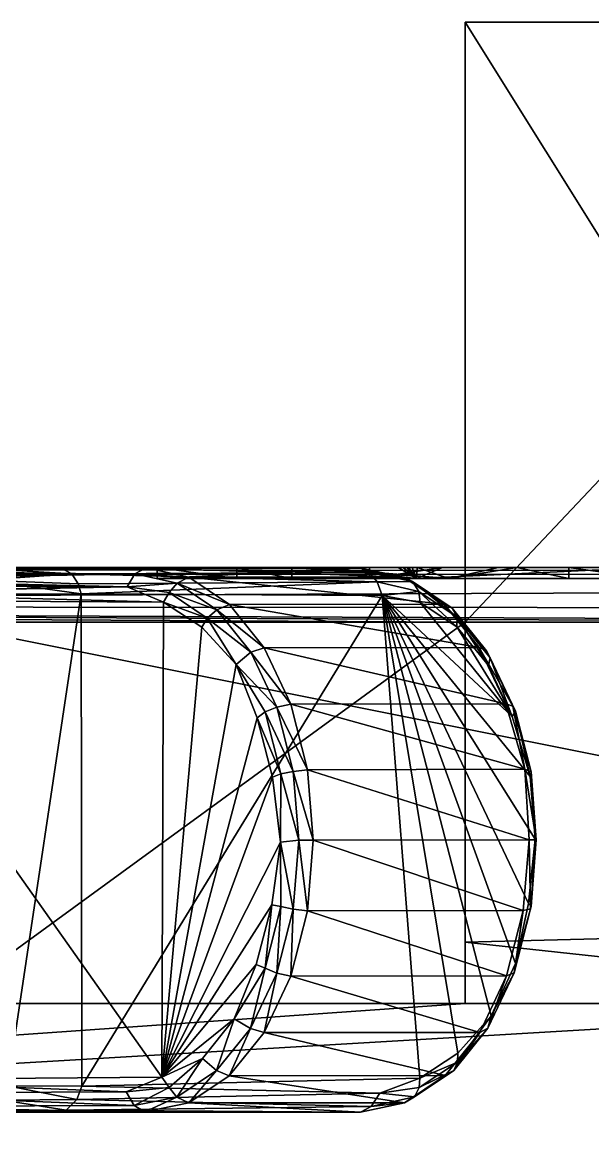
# Model space of a CAD drawing. Extents: x 1024.23 to 1033.17, y -779.2 to -772.4.
# Drawn here: x 1027.534 to 1028.057, y -773.524 to -772.5 of the extents above; entities that cross this region are included whole.
import ezdxf

# ---------------------------------------------------------------- set-up
doc = ezdxf.new("R2010")
doc.units = 0

msp = doc.modelspace()

# ---------------------------------------------------------------- linework, layer by layer
for points in [[(1028.459961, -773.050232, 2.679559), (1028.459961, -772.500183, 2.679559), (1027.940063, -773.050232, 2.679559)], [(1027.940063, -773.050232, 2.679559), (1028.459961, -772.500183, 2.679559), (1027.940063, -772.500183, 2.679559)], [(1027.940063, -773.050232, 2.679559), (1027.940063, -772.500183, 2.679559), (1027.940063, -772.500183, 2.479559)], [(1027.940063, -772.500183, 2.479559), (1027.940063, -773.343872, 2.515422), (1027.940063, -773.050232, 2.679559)], [(1028.459961, -772.500183, 2.479559), (1027.940063, -772.500183, 2.479559), (1028.459961, -772.500183, 2.679559)], [(1028.459961, -772.500183, 2.679559), (1027.940063, -772.500183, 2.479559), (1027.940063, -772.500183, 2.679559)], [(1027.940063, -773.343872, 2.515422), (1027.940063, -772.500183, 2.479559), (1028.459961, -773.33075, 2.504864)], [(1028.459961, -773.33075, 2.504864), (1027.940063, -772.500183, 2.479559), (1028.459961, -772.500183, 2.479559)], [(1025.550049, -773.000183, 2.799559), (1028.962158, -773.000183, 2.729559), (1025.230103, -773.000183, 2.729559)], [(1032.170044, -773.006775, 2.700339), (1025.230103, -773.006287, 2.703206), (1025.230103, -773.000183, 2.729559)], [(1032.170044, -773.006775, 2.700339), (1025.230103, -773.000183, 2.729559), (1032.170044, -773.000183, 2.729559)], [(1032.170044, -773.006775, 2.700339), (1025.230103, -773.034973, 2.681465), (1025.230103, -773.006287, 2.703206)], [(1032.170044, -773.039612, 2.680675), (1025.230103, -773.034973, 2.681465), (1032.170044, -773.006775, 2.700339)], [(1027.200073, -773.000183, 4.699555), (1027.657349, -773.000183, 3.467597), (1025.550049, -773.000183, 3.464548)], [(1025.550049, -773.000183, 3.464548), (1027.657349, -773.000183, 3.467597), (1027.730469, -773.000183, 3.467597)], [(1027.730469, -773.000183, 3.467597), (1028.0354, -773.000183, 3.467597), (1025.550049, -773.000183, 3.464548)], [(1025.550049, -773.000183, 3.464548), (1028.0354, -773.000183, 3.467597), (1028.108521, -773.000183, 3.467597)], [(1028.108521, -773.000183, 3.467597), (1028.411621, -773.000183, 3.467597), (1025.550049, -773.000183, 3.464548)], [(1025.550049, -773.000183, 3.464548), (1028.411621, -773.000183, 3.467597), (1028.547485, -773.000183, 3.467597)], [(1028.547485, -773.000183, 3.467597), (1028.645142, -773.000183, 3.467597), (1025.550049, -773.000183, 3.464548)], [(1025.550049, -773.000183, 3.464548), (1028.645142, -773.000183, 3.467597), (1028.962158, -773.000183, 3.464548)], [(1025.550049, -773.000183, 3.464548), (1028.962158, -773.000183, 3.464548), (1025.550049, -773.000183, 2.799559)], [(1025.550049, -773.000183, 2.799559), (1028.962158, -773.000183, 3.464548), (1028.962158, -773.000183, 2.729559)], [(1028.547485, -773.000183, 3.967596), (1028.406494, -773.000183, 3.967596), (1027.200073, -773.000183, 4.699555)], [(1027.200073, -773.000183, 4.699555), (1028.406494, -773.000183, 3.967596), (1027.919434, -773.000183, 3.967596)], [(1028.962158, -773.000183, 4.699555), (1028.913452, -773.000183, 3.967596), (1027.200073, -773.000183, 4.699555)], [(1027.200073, -773.000183, 4.699555), (1028.913452, -773.000183, 3.967596), (1028.657349, -773.000183, 3.967596)], [(1027.200073, -773.000183, 4.699555), (1028.657349, -773.000183, 3.967596), (1028.547485, -773.000183, 3.967596)], [(1027.919434, -773.000183, 3.967596), (1027.852417, -773.000183, 3.967596), (1027.200073, -773.000183, 4.699555)], [(1027.200073, -773.000183, 4.699555), (1027.852417, -773.000183, 3.967596), (1027.657349, -773.000183, 3.467597)], [(1027.200073, -773.600159, 4.699555), (1030.200073, -773.600159, 4.699555), (1027.200073, -773.000183, 4.699555)], [(1027.200073, -773.000183, 4.699555), (1030.200073, -773.600159, 4.699555), (1030.200073, -773.000183, 4.699555)], [(1027.569336, -773.000671, 5.473829), (1027.647339, -773.00061, 4.968242), (1027.329712, -773.000793, 5.359093)], [(1027.329712, -773.000793, 5.359093), (1027.486816, -773.00061, 5.557856), (1027.569336, -773.000671, 5.473829)], [(1027.370483, -773.000916, 5.31842), (1027.329712, -773.000793, 5.359093), (1027.647339, -773.00061, 4.968242)], [(1027.359253, -773.009094, 5.309521), (1027.636841, -773.006104, 4.96066), (1027.3573, -773.011475, 5.308053)], [(1027.3573, -773.011475, 5.308053), (1027.636841, -773.006104, 4.96066), (1027.629883, -773.018066, 4.954401)], [(1027.361084, -773.006714, 5.310988), (1027.636841, -773.006104, 4.96066), (1027.359253, -773.009094, 5.309521)], [(1027.364014, -773.004333, 5.313333), (1027.636841, -773.006104, 4.96066), (1027.361084, -773.006714, 5.310988)], [(1027.365601, -773.003113, 5.314502), (1027.647339, -773.00061, 4.968242), (1027.364014, -773.004333, 5.313333)], [(1027.364014, -773.004333, 5.313333), (1027.647339, -773.00061, 4.968242), (1027.636841, -773.006104, 4.96066)], [(1027.369751, -773.001282, 5.317769), (1027.647339, -773.00061, 4.968242), (1027.365601, -773.003113, 5.314502)], [(1027.370483, -773.000916, 5.31842), (1027.647339, -773.00061, 4.968242), (1027.369751, -773.001282, 5.317769)], [(1027.491455, -773.004211, 5.566019), (1027.579224, -773.006042, 5.481647), (1027.486816, -773.00061, 5.557856)], [(1027.486816, -773.00061, 5.557856), (1027.579224, -773.006042, 5.481647), (1027.569336, -773.000671, 5.473829)], [(1027.497192, -773.01178, 5.572881), (1027.579224, -773.006042, 5.481647), (1027.491455, -773.004211, 5.566019)], [(1027.497192, -773.01178, 5.572881), (1027.584961, -773.015137, 5.486872), (1027.579224, -773.006042, 5.481647)], [(1027.844482, -773.000671, 5.123434), (1027.647339, -773.00061, 4.968242), (1027.569336, -773.000671, 5.473829)], [(1027.579224, -773.006042, 5.481647), (1027.852417, -773.004883, 5.130613), (1027.569336, -773.000671, 5.473829)], [(1027.569336, -773.000671, 5.473829), (1027.852417, -773.004883, 5.130613), (1027.844482, -773.000671, 5.123434)], [(1027.579224, -773.006042, 5.481647), (1027.859497, -773.013367, 5.135942), (1027.852417, -773.004883, 5.130613)], [(1027.584961, -773.015137, 5.486872), (1027.859497, -773.013367, 5.135942), (1027.579224, -773.006042, 5.481647)], [(1027.636841, -773.006104, 4.96066), (1027.675781, -773.014526, 4.910816), (1027.629883, -773.018066, 4.954401)], [(1027.647339, -773.00061, 4.968242), (1027.686646, -773.009155, 4.917494), (1027.636841, -773.006104, 4.96066)], [(1027.636841, -773.006104, 4.96066), (1027.686646, -773.009155, 4.917494), (1027.675781, -773.014526, 4.910816)], [(1027.883789, -773.008972, 5.072806), (1027.686646, -773.009155, 4.917494), (1027.647339, -773.00061, 4.968242)], [(1027.883789, -773.008972, 5.072806), (1027.647339, -773.00061, 4.968242), (1027.844482, -773.000671, 5.123434)], [(1027.852417, -773.010132, 3.967596), (1027.657349, -773.010132, 3.467597), (1027.852417, -773.000183, 3.967596)], [(1027.852417, -773.000183, 3.967596), (1027.657349, -773.010132, 3.467597), (1027.657349, -773.000183, 3.467597)], [(1027.657349, -773.010132, 3.467597), (1027.730469, -773.010132, 3.467597), (1027.657349, -773.000183, 3.467597)], [(1027.657349, -773.000183, 3.467597), (1027.730469, -773.010132, 3.467597), (1027.730469, -773.000183, 3.467597)], [(1027.781128, -773.000183, 3.60784), (1027.987671, -773.000183, 3.60784), (1027.730469, -773.000183, 3.467597)], [(1027.730469, -773.000183, 3.467597), (1027.987671, -773.000183, 3.60784), (1028.0354, -773.000183, 3.467597)], [(1027.730469, -773.010132, 3.467597), (1027.781128, -773.010132, 3.60784), (1027.730469, -773.000183, 3.467597)], [(1027.730469, -773.000183, 3.467597), (1027.781128, -773.010132, 3.60784), (1027.781128, -773.000183, 3.60784)], [(1027.781128, -773.010132, 3.60784), (1027.925049, -773.010132, 3.658701), (1027.781128, -773.000183, 3.60784)], [(1027.781128, -773.000183, 3.60784), (1027.925049, -773.010132, 3.658701), (1027.987671, -773.000183, 3.60784)], [(1027.970825, -773.000183, 3.662718), (1027.803589, -773.000183, 3.662718), (1027.896118, -773.000183, 3.871559)], [(1027.896118, -773.000183, 3.871559), (1027.803589, -773.000183, 3.662718), (1027.878784, -773.000183, 3.871559)], [(1027.970825, -773.000183, 3.662718), (1027.925049, -773.010132, 3.658701), (1027.803589, -773.000183, 3.662718)], [(1027.925049, -773.010132, 3.658701), (1027.895508, -773.010132, 3.929554), (1027.803589, -773.000183, 3.662718)], [(1027.803589, -773.000183, 3.662718), (1027.895508, -773.010132, 3.929554), (1027.878784, -773.000183, 3.871559)], [(1027.844482, -773.000671, 5.123434), (1027.891846, -773.013123, 5.080448), (1027.883789, -773.008972, 5.072806)], [(1027.844482, -773.000671, 5.123434), (1027.852417, -773.004883, 5.130613), (1027.891846, -773.013123, 5.080448)], [(1027.895508, -773.010132, 3.929554), (1027.852417, -773.010132, 3.967596), (1027.919434, -773.000183, 3.967596)], [(1027.919434, -773.000183, 3.967596), (1027.852417, -773.010132, 3.967596), (1027.852417, -773.000183, 3.967596)], [(1027.891846, -773.013123, 5.080448), (1027.852417, -773.004883, 5.130613), (1027.859497, -773.013367, 5.135942)], [(1027.896118, -773.000183, 3.871559), (1027.878784, -773.000183, 3.871559), (1027.891357, -773.000183, 3.888901)], [(1027.891357, -773.000183, 3.888901), (1027.878784, -773.000183, 3.871559), (1027.883301, -773.000183, 3.888954)], [(1027.895508, -773.010132, 3.929554), (1027.883301, -773.000183, 3.888954), (1027.878784, -773.000183, 3.871559)], [(1027.891357, -773.000183, 3.888901), (1027.883301, -773.000183, 3.888954), (1027.888184, -773.000183, 3.90662)], [(1027.888184, -773.000183, 3.90662), (1027.883301, -773.000183, 3.888954), (1027.886597, -773.000183, 3.90662)], [(1027.895508, -773.010132, 3.929554), (1027.886597, -773.000183, 3.90662), (1027.883301, -773.000183, 3.888954)], [(1027.886597, -773.000183, 3.90662), (1027.895508, -773.010132, 3.929554), (1027.888184, -773.000183, 3.90662)], [(1027.895508, -773.010132, 3.929554), (1027.891357, -773.000183, 3.888901), (1027.888184, -773.000183, 3.90662)], [(1027.895508, -773.010132, 3.929554), (1027.896118, -773.000183, 3.871559), (1027.891357, -773.000183, 3.888901)], [(1028.108521, -773.010132, 3.467597), (1027.895508, -773.010132, 3.929554), (1028.108521, -773.000183, 3.467597)], [(1028.108521, -773.000183, 3.467597), (1027.895508, -773.010132, 3.929554), (1027.919434, -773.000183, 3.967596)], [(1027.895508, -773.010132, 3.929554), (1027.925049, -773.010132, 3.658701), (1027.896118, -773.000183, 3.871559)], [(1027.896118, -773.000183, 3.871559), (1027.925049, -773.010132, 3.658701), (1027.970825, -773.000183, 3.662718)], [(1028.406494, -773.000183, 3.967596), (1028.334229, -773.000183, 3.959874), (1027.919434, -773.000183, 3.967596)], [(1027.919434, -773.000183, 3.967596), (1028.334229, -773.000183, 3.959874), (1028.275757, -773.000183, 3.939332)], [(1027.919434, -773.000183, 3.967596), (1028.275757, -773.000183, 3.939332), (1028.221313, -773.000183, 3.902861)], [(1028.221313, -773.000183, 3.902861), (1028.220825, -773.000183, 3.902402), (1027.919434, -773.000183, 3.967596)], [(1027.919434, -773.000183, 3.967596), (1028.220825, -773.000183, 3.902402), (1028.185425, -773.000183, 3.863196)], [(1027.919434, -773.000183, 3.967596), (1028.185425, -773.000183, 3.863196), (1028.162231, -773.000183, 3.820195)], [(1028.162231, -773.000183, 3.820195), (1028.148804, -773.000183, 3.770932), (1027.919434, -773.000183, 3.967596)], [(1027.919434, -773.000183, 3.967596), (1028.148804, -773.000183, 3.770932), (1028.145142, -773.000183, 3.723884)], [(1027.919434, -773.000183, 3.967596), (1028.145142, -773.000183, 3.723884), (1028.108521, -773.000183, 3.467597)], [(1027.925049, -773.010132, 3.658701), (1028.0354, -773.010132, 3.467597), (1027.987671, -773.000183, 3.60784)], [(1027.987671, -773.000183, 3.60784), (1028.0354, -773.010132, 3.467597), (1028.0354, -773.000183, 3.467597)], [(1028.0354, -773.010132, 3.467597), (1028.108521, -773.010132, 3.467597), (1028.0354, -773.000183, 3.467597)], [(1028.0354, -773.000183, 3.467597), (1028.108521, -773.010132, 3.467597), (1028.108521, -773.000183, 3.467597)], [(1027.353027, -773.0224, 5.304703), (1027.629883, -773.018066, 4.954401), (1027.352783, -773.023499, 5.304474)], [(1027.352783, -773.023499, 5.304474), (1027.629883, -773.018066, 4.954401), (1027.66333, -773.032043, 4.908495)], [(1027.354492, -773.017151, 5.305845), (1027.629883, -773.018066, 4.954401), (1027.353027, -773.0224, 5.304703)], [(1027.355469, -773.01532, 5.306581), (1027.629883, -773.018066, 4.954401), (1027.354492, -773.017151, 5.305845)], [(1027.3573, -773.011475, 5.308053), (1027.629883, -773.018066, 4.954401), (1027.355469, -773.01532, 5.306581)], [(1027.500244, -773.02478, 5.577672), (1027.587646, -773.024292, 5.489254), (1027.497192, -773.01178, 5.572881)], [(1027.497192, -773.01178, 5.572881), (1027.587646, -773.024292, 5.489254), (1027.584961, -773.015137, 5.486872)], [(1027.587646, -773.024292, 5.489254), (1027.859497, -773.013367, 5.135942), (1027.584961, -773.015137, 5.486872)], [(1027.587646, -773.024292, 5.489254), (1027.864014, -773.026001, 5.137931), (1027.859497, -773.013367, 5.135942)], [(1027.629883, -773.018066, 4.954401), (1027.675781, -773.014526, 4.910816), (1027.668335, -773.023193, 4.908119)], [(1027.629883, -773.018066, 4.954401), (1027.668335, -773.023193, 4.908119), (1027.66333, -773.032043, 4.908495)], [(1027.852417, -773.010132, 3.967596), (1027.925049, -773.010132, 3.658701), (1027.657349, -773.010132, 3.467597)], [(1027.657349, -773.010132, 3.467597), (1027.925049, -773.010132, 3.658701), (1027.781128, -773.010132, 3.60784)], [(1027.657349, -773.010132, 3.467597), (1027.781128, -773.010132, 3.60784), (1027.730469, -773.010132, 3.467597)], [(1027.675781, -773.014526, 4.910816), (1027.712158, -773.039001, 4.864559), (1027.668335, -773.023193, 4.908119)], [(1027.686646, -773.009155, 4.917494), (1027.723755, -773.034119, 4.87018), (1027.675781, -773.014526, 4.910816)], [(1027.675781, -773.014526, 4.910816), (1027.723755, -773.034119, 4.87018), (1027.712158, -773.039001, 4.864559)], [(1027.920898, -773.033875, 5.025265), (1027.686646, -773.009155, 4.917494), (1027.883789, -773.008972, 5.072806)], [(1027.920898, -773.033875, 5.025265), (1027.723755, -773.034119, 4.87018), (1027.686646, -773.009155, 4.917494)], [(1027.852417, -773.010132, 3.967596), (1027.895508, -773.010132, 3.929554), (1027.925049, -773.010132, 3.658701)], [(1027.859497, -773.013367, 5.135942), (1027.897705, -773.022278, 5.088335), (1027.891846, -773.013123, 5.080448)], [(1027.897705, -773.022278, 5.088335), (1027.859497, -773.013367, 5.135942), (1027.864014, -773.026001, 5.137931)], [(1027.883789, -773.008972, 5.072806), (1027.891846, -773.013123, 5.080448), (1027.928345, -773.037476, 5.03372)], [(1027.883789, -773.008972, 5.072806), (1027.928345, -773.037476, 5.03372), (1027.920898, -773.033875, 5.025265)], [(1027.891846, -773.013123, 5.080448), (1027.897705, -773.022278, 5.088335), (1027.932739, -773.045593, 5.043507)], [(1027.891846, -773.013123, 5.080448), (1027.932739, -773.045593, 5.043507), (1027.928345, -773.037476, 5.03372)], [(1027.895508, -773.010132, 3.929554), (1028.108521, -773.010132, 3.467597), (1027.925049, -773.010132, 3.658701)], [(1028.108521, -773.010132, 3.467597), (1028.0354, -773.010132, 3.467597), (1027.925049, -773.010132, 3.658701)], [(1027.352783, -773.023499, 5.304474), (1027.66333, -773.032043, 4.908495), (1027.352173, -773.030151, 5.304009)], [(1027.520142, -773.475525, 5.56081), (1027.587646, -773.024292, 5.489254), (1027.500244, -773.02478, 5.577672)], [(1027.588257, -773.47583, 5.488426), (1027.587646, -773.024292, 5.489254), (1027.520142, -773.475525, 5.56081)], [(1027.864014, -773.026001, 5.137931), (1027.587646, -773.024292, 5.489254), (1027.588257, -773.47583, 5.488426)], [(1027.588257, -773.47583, 5.488426), (1027.898438, -773.468445, 5.093736), (1027.864014, -773.026001, 5.137931)], [(1027.668335, -773.023193, 4.908119), (1027.703369, -773.046692, 4.863552), (1027.66333, -773.032043, 4.908495)], [(1027.668335, -773.023193, 4.908119), (1027.712158, -773.039001, 4.864559), (1027.703369, -773.046692, 4.863552)], [(1027.898682, -773.032288, 5.093369), (1027.897705, -773.022278, 5.088335), (1027.864014, -773.026001, 5.137931)], [(1027.864014, -773.026001, 5.137931), (1027.898438, -773.468445, 5.093736), (1027.933472, -773.445557, 5.048828)], [(1027.933472, -773.445557, 5.048828), (1027.963867, -773.411316, 5.009147), (1027.864014, -773.026001, 5.137931)], [(1027.864014, -773.026001, 5.137931), (1027.963867, -773.411316, 5.009147), (1027.986206, -773.363403, 4.980743)], [(1027.864014, -773.026001, 5.137931), (1027.986206, -773.363403, 4.980743), (1027.998169, -773.308228, 4.966357)], [(1027.983154, -773.136841, 4.986189), (1027.898682, -773.032288, 5.093369), (1027.864014, -773.026001, 5.137931)], [(1027.998169, -773.308228, 4.966357), (1028.004395, -773.249451, 4.957721), (1027.864014, -773.026001, 5.137931)], [(1027.864014, -773.026001, 5.137931), (1028.004395, -773.249451, 4.957721), (1027.999634, -773.191956, 4.963829)], [(1027.864014, -773.026001, 5.137931), (1027.999634, -773.191956, 4.963829), (1027.983154, -773.136841, 4.986189)], [(1027.932373, -773.054626, 5.050562), (1027.932739, -773.045593, 5.043507), (1027.897705, -773.022278, 5.088335)], [(1027.932373, -773.054626, 5.050562), (1027.897705, -773.022278, 5.088335), (1027.898682, -773.032288, 5.093369)], [(1028.940063, -773.050232, 2.679559), (1028.459961, -773.050232, 2.679559), (1025.230103, -773.034973, 2.681465)], [(1028.459961, -773.050232, 2.679559), (1027.940063, -773.050232, 2.679559), (1025.230103, -773.034973, 2.681465)], [(1025.230103, -773.034973, 2.681465), (1027.940063, -773.050232, 2.679559), (1027.459961, -773.050232, 2.679559)], [(1028.940063, -773.050232, 2.679559), (1025.230103, -773.034973, 2.681465), (1032.170044, -773.039612, 2.680675)], [(1027.661621, -773.467712, 4.910314), (1027.352173, -773.470154, 5.304009), (1027.352173, -773.030151, 5.304009)], [(1027.352173, -773.030151, 5.304009), (1027.66333, -773.032043, 4.908495), (1027.661621, -773.467712, 4.910314)], [(1027.661621, -773.467712, 4.910314), (1027.66333, -773.032043, 4.908495), (1027.698486, -773.05481, 4.864173)], [(1027.66333, -773.032043, 4.908495), (1027.703369, -773.046692, 4.863552), (1027.698486, -773.05481, 4.864173)], [(1027.723755, -773.034119, 4.87018), (1027.755737, -773.073853, 4.829561), (1027.712158, -773.039001, 4.864559)], [(1027.952881, -773.073547, 4.984591), (1027.723755, -773.034119, 4.87018), (1027.920898, -773.033875, 5.025265)], [(1027.952881, -773.073547, 4.984591), (1027.755737, -773.073853, 4.829561), (1027.723755, -773.034119, 4.87018)], [(1027.983154, -773.136841, 4.986189), (1027.932373, -773.054626, 5.050562), (1027.898682, -773.032288, 5.093369)], [(1027.920898, -773.033875, 5.025265), (1027.928345, -773.037476, 5.03372), (1027.959839, -773.076477, 4.993725)], [(1027.920898, -773.033875, 5.025265), (1027.959839, -773.076477, 4.993725), (1027.952881, -773.073547, 4.984591)], [(1027.928345, -773.037476, 5.03372), (1027.932739, -773.045593, 5.043507), (1027.963013, -773.083069, 5.005025)], [(1027.928345, -773.037476, 5.03372), (1027.963013, -773.083069, 5.005025), (1027.959839, -773.076477, 4.993725)], [(1027.703369, -773.046692, 4.863552), (1027.729858, -773.08905, 4.825294), (1027.698486, -773.05481, 4.864173)], [(1027.712158, -773.039001, 4.864559), (1027.743408, -773.07782, 4.824851), (1027.703369, -773.046692, 4.863552)], [(1027.703369, -773.046692, 4.863552), (1027.743408, -773.07782, 4.824851), (1027.729858, -773.08905, 4.825294)], [(1027.712158, -773.039001, 4.864559), (1027.755737, -773.073853, 4.829561), (1027.743408, -773.07782, 4.824851)], [(1027.961548, -773.090088, 5.013157), (1027.932739, -773.045593, 5.043507), (1027.932373, -773.054626, 5.050562)], [(1027.961548, -773.090088, 5.013157), (1027.963013, -773.083069, 5.005025), (1027.932739, -773.045593, 5.043507)], [(1027.459961, -773.050232, 2.679559), (1027.940063, -773.050232, 2.679559), (1027.459961, -773.400208, 2.679559)], [(1027.459961, -773.400208, 2.679559), (1027.940063, -773.050232, 2.679559), (1027.940063, -773.400208, 2.679559)], [(1027.698486, -773.05481, 4.864173), (1027.729858, -773.08905, 4.825294), (1027.661621, -773.467712, 4.910314)], [(1027.961548, -773.090088, 5.013157), (1027.932373, -773.054626, 5.050562), (1027.983154, -773.136841, 4.986189)], [(1027.940063, -773.343872, 2.515422), (1027.940063, -773.400208, 2.679559), (1027.940063, -773.050232, 2.679559)], [(1027.743408, -773.07782, 4.824851), (1027.767334, -773.128357, 4.794391), (1027.729858, -773.08905, 4.825294)], [(1027.755737, -773.073853, 4.829561), (1027.780273, -773.125549, 4.798401), (1027.743408, -773.07782, 4.824851)], [(1027.743408, -773.07782, 4.824851), (1027.780273, -773.125549, 4.798401), (1027.767334, -773.128357, 4.794391)], [(1027.977417, -773.125244, 4.953372), (1027.755737, -773.073853, 4.829561), (1027.952881, -773.073547, 4.984591)], [(1027.977417, -773.125244, 4.953372), (1027.780273, -773.125549, 4.798401), (1027.755737, -773.073853, 4.829561)], [(1027.952881, -773.073547, 4.984591), (1027.959839, -773.076477, 4.993725), (1027.983887, -773.127319, 4.963024)], [(1027.952881, -773.073547, 4.984591), (1027.983887, -773.127319, 4.963024), (1027.977417, -773.125244, 4.953372)], [(1027.959839, -773.076477, 4.993725), (1027.963013, -773.083069, 5.005025), (1027.986206, -773.131897, 4.975479)], [(1027.959839, -773.076477, 4.993725), (1027.986206, -773.131897, 4.975479), (1027.983887, -773.127319, 4.963024)], [(1027.661621, -773.467712, 4.910314), (1027.729858, -773.08905, 4.825294), (1027.74939, -773.137939, 4.799371)], [(1027.729858, -773.08905, 4.825294), (1027.767334, -773.128357, 4.794391), (1027.75647, -773.13269, 4.795916)], [(1027.729858, -773.08905, 4.825294), (1027.75647, -773.13269, 4.795916), (1027.74939, -773.137939, 4.799371)], [(1027.983154, -773.136841, 4.986189), (1027.963013, -773.083069, 5.005025), (1027.961548, -773.090088, 5.013157)], [(1027.983154, -773.136841, 4.986189), (1027.986206, -773.131897, 4.975479), (1027.963013, -773.083069, 5.005025)], [(1027.767334, -773.128357, 4.794391), (1027.782349, -773.187195, 4.77526), (1027.75647, -773.13269, 4.795916)], [(1027.780273, -773.125549, 4.798401), (1027.795532, -773.185791, 4.778829), (1027.767334, -773.128357, 4.794391)], [(1027.767334, -773.128357, 4.794391), (1027.795532, -773.185791, 4.778829), (1027.782349, -773.187195, 4.77526)], [(1027.994751, -773.185303, 4.935814), (1027.780273, -773.125549, 4.798401), (1027.977417, -773.125244, 4.953372)], [(1027.994751, -773.185303, 4.935814), (1027.795532, -773.185791, 4.778829), (1027.780273, -773.125549, 4.798401)], [(1027.977417, -773.125244, 4.953372), (1027.983887, -773.127319, 4.963024), (1027.994751, -773.185303, 4.935814)], [(1028.00061, -773.187622, 4.949659), (1027.994751, -773.185303, 4.935814), (1027.983887, -773.127319, 4.963024)], [(1027.983887, -773.127319, 4.963024), (1027.986206, -773.131897, 4.975479), (1028.00061, -773.187622, 4.949659)], [(1027.661621, -773.467712, 4.910314), (1027.74939, -773.137939, 4.799371), (1027.763184, -773.192627, 4.781798)], [(1027.75647, -773.13269, 4.795916), (1027.770996, -773.189331, 4.777456), (1027.74939, -773.137939, 4.799371)], [(1027.74939, -773.137939, 4.799371), (1027.770996, -773.189331, 4.777456), (1027.763184, -773.192627, 4.781798)], [(1027.75647, -773.13269, 4.795916), (1027.782349, -773.187195, 4.77526), (1027.770996, -773.189331, 4.777456)], [(1027.999634, -773.191956, 4.963829), (1027.986206, -773.131897, 4.975479), (1027.983154, -773.136841, 4.986189)], [(1027.999634, -773.191956, 4.963829), (1028.00061, -773.187622, 4.949659), (1027.986206, -773.131897, 4.975479)], [(1027.770996, -773.189331, 4.777456), (1027.77063, -773.252197, 4.773452), (1027.763184, -773.192627, 4.781798)], [(1027.770996, -773.189331, 4.777456), (1027.787354, -773.250366, 4.768759), (1027.77063, -773.252197, 4.773452)], [(1027.782349, -773.187195, 4.77526), (1027.787354, -773.250366, 4.768759), (1027.770996, -773.189331, 4.777456)], [(1027.795532, -773.185791, 4.778829), (1027.800781, -773.250305, 4.772175), (1027.782349, -773.187195, 4.77526)], [(1027.782349, -773.187195, 4.77526), (1027.800781, -773.250305, 4.772175), (1027.787354, -773.250366, 4.768759)], [(1027.998901, -773.249939, 4.92798), (1027.795532, -773.185791, 4.778829), (1027.994751, -773.185303, 4.935814)], [(1027.998901, -773.249939, 4.92798), (1027.800781, -773.250305, 4.772175), (1027.795532, -773.185791, 4.778829)], [(1027.998901, -773.249939, 4.92798), (1027.994751, -773.185303, 4.935814), (1028.005371, -773.249817, 4.940824)], [(1028.005371, -773.249817, 4.940824), (1027.994751, -773.185303, 4.935814), (1028.00061, -773.187622, 4.949659)], [(1028.005371, -773.249817, 4.940824), (1028.00061, -773.187622, 4.949659), (1027.999634, -773.191956, 4.963829)], [(1027.999634, -773.191956, 4.963829), (1028.004395, -773.249451, 4.957721), (1028.005371, -773.249817, 4.940824)], [(1027.763184, -773.192627, 4.781798), (1027.77063, -773.252197, 4.773452), (1027.661621, -773.467712, 4.910314)], [(1027.661621, -773.467712, 4.910314), (1027.77063, -773.252197, 4.773452), (1027.762817, -773.309692, 4.782219)], [(1027.77063, -773.252197, 4.773452), (1027.770996, -773.311035, 4.777456), (1027.762817, -773.309692, 4.782219)], [(1027.787354, -773.250366, 4.768759), (1027.782227, -773.313477, 4.775331), (1027.77063, -773.252197, 4.773452)], [(1027.77063, -773.252197, 4.773452), (1027.782227, -773.313477, 4.775331), (1027.770996, -773.311035, 4.777456)], [(1027.787354, -773.250366, 4.768759), (1027.795532, -773.314941, 4.778895), (1027.782227, -773.313477, 4.775331)], [(1027.800781, -773.250305, 4.772175), (1027.795532, -773.314941, 4.778895), (1027.787354, -773.250366, 4.768759)], [(1027.800781, -773.250305, 4.772175), (1027.993286, -773.314758, 4.934248), (1027.795532, -773.314941, 4.778895)], [(1027.800781, -773.250305, 4.772175), (1027.998901, -773.249939, 4.92798), (1027.993286, -773.314758, 4.934248)], [(1027.993286, -773.314758, 4.934248), (1027.998901, -773.249939, 4.92798), (1028, -773.31311, 4.946323)], [(1028.00061, -773.311035, 4.957836), (1028.004395, -773.249451, 4.957721), (1027.998169, -773.308228, 4.966357)], [(1028, -773.31311, 4.946323), (1027.998901, -773.249939, 4.92798), (1028.005371, -773.249817, 4.940824)], [(1028, -773.31311, 4.946323), (1028.005371, -773.249817, 4.940824), (1028.00061, -773.311035, 4.957836)], [(1028.00061, -773.311035, 4.957836), (1028.005371, -773.249817, 4.940824), (1028.004395, -773.249451, 4.957721)], [(1027.661621, -773.467712, 4.910314), (1027.762817, -773.309692, 4.782219), (1027.748291, -773.364197, 4.80053)], [(1027.762817, -773.309692, 4.782219), (1027.75647, -773.367615, 4.795916), (1027.748291, -773.364197, 4.80053)], [(1027.770996, -773.311035, 4.777456), (1027.75647, -773.367615, 4.795916), (1027.762817, -773.309692, 4.782219)], [(1027.770996, -773.311035, 4.777456), (1027.767212, -773.372314, 4.794532), (1027.75647, -773.367615, 4.795916)], [(1027.782227, -773.313477, 4.775331), (1027.767212, -773.372314, 4.794532), (1027.770996, -773.311035, 4.777456)], [(1027.782227, -773.313477, 4.775331), (1027.780029, -773.375061, 4.79853), (1027.767212, -773.372314, 4.794532)], [(1027.795532, -773.314941, 4.778895), (1027.780029, -773.375061, 4.79853), (1027.782227, -773.313477, 4.775331)], [(1027.795532, -773.314941, 4.778895), (1027.978027, -773.374817, 4.953856), (1027.780029, -773.375061, 4.79853)], [(1027.795532, -773.314941, 4.778895), (1027.993286, -773.314758, 4.934248), (1027.978027, -773.374817, 4.953856)], [(1027.978027, -773.374817, 4.953856), (1027.993286, -773.314758, 4.934248), (1027.984985, -773.372009, 4.965456)], [(1027.984985, -773.372009, 4.965456), (1027.993286, -773.314758, 4.934248), (1028, -773.31311, 4.946323)], [(1027.984985, -773.372009, 4.965456), (1028, -773.31311, 4.946323), (1027.986206, -773.363403, 4.980743)], [(1027.986206, -773.363403, 4.980743), (1028.00061, -773.311035, 4.957836), (1027.998169, -773.308228, 4.966357)], [(1027.986206, -773.363403, 4.980743), (1028, -773.31311, 4.946323), (1028.00061, -773.311035, 4.957836)], [(1027.940063, -773.343872, 2.515422), (1028.459961, -773.33075, 2.504864), (1028.459961, -773.400208, 2.679559)], [(1027.940063, -773.343872, 2.515422), (1028.459961, -773.400208, 2.679559), (1027.940063, -773.400208, 2.679559)], [(1027.661621, -773.467712, 4.910314), (1027.748291, -773.364197, 4.80053), (1027.728149, -773.414062, 4.827495)], [(1027.75647, -773.367615, 4.795916), (1027.728149, -773.414062, 4.827495), (1027.748291, -773.364197, 4.80053)], [(1027.963867, -773.411316, 5.009147), (1027.984985, -773.372009, 4.965456), (1027.986206, -773.363403, 4.980743)], [(1027.75647, -773.367615, 4.795916), (1027.743164, -773.422852, 4.825048), (1027.728149, -773.414062, 4.827495)], [(1027.767212, -773.372314, 4.794532), (1027.743164, -773.422852, 4.825048), (1027.75647, -773.367615, 4.795916)], [(1027.767212, -773.372314, 4.794532), (1027.755615, -773.426758, 4.829741), (1027.743164, -773.422852, 4.825048)], [(1027.780029, -773.375061, 4.79853), (1027.755615, -773.426758, 4.829741), (1027.767212, -773.372314, 4.794532)], [(1027.780029, -773.375061, 4.79853), (1027.953613, -773.426575, 4.985013), (1027.755615, -773.426758, 4.829741)], [(1027.780029, -773.375061, 4.79853), (1027.978027, -773.374817, 4.953856), (1027.953613, -773.426575, 4.985013)], [(1027.953613, -773.426575, 4.985013), (1027.978027, -773.374817, 4.953856), (1027.96106, -773.422607, 4.995912)], [(1027.96106, -773.422607, 4.995912), (1027.978027, -773.374817, 4.953856), (1027.984985, -773.372009, 4.965456)], [(1027.96106, -773.422607, 4.995912), (1027.984985, -773.372009, 4.965456), (1027.963867, -773.411316, 5.009147)], [(1027.459961, -773.400208, 2.679559), (1027.940063, -773.400208, 2.679559), (1025.230103, -773.59021, 2.679559)], [(1025.230103, -773.59021, 2.679559), (1027.940063, -773.400208, 2.679559), (1028.459961, -773.400208, 2.679559)], [(1025.230103, -773.59021, 2.679559), (1028.459961, -773.400208, 2.679559), (1032.170044, -773.59021, 2.679559)], [(1027.661621, -773.467712, 4.910314), (1027.728149, -773.414062, 4.827495), (1027.699097, -773.450623, 4.864895)], [(1027.728149, -773.414062, 4.827495), (1027.711914, -773.461548, 4.864802), (1027.699097, -773.450623, 4.864895)], [(1027.743164, -773.422852, 4.825048), (1027.711914, -773.461548, 4.864802), (1027.728149, -773.414062, 4.827495)], [(1027.932983, -773.453735, 5.043931), (1027.96106, -773.422607, 4.995912), (1027.963867, -773.411316, 5.009147)], [(1027.932983, -773.453735, 5.043931), (1027.963867, -773.411316, 5.009147), (1027.933472, -773.445557, 5.048828)], [(1027.743164, -773.422852, 4.825048), (1027.723633, -773.46637, 4.870402), (1027.711914, -773.461548, 4.864802)], [(1027.755615, -773.426758, 4.829741), (1027.723633, -773.46637, 4.870402), (1027.743164, -773.422852, 4.825048)], [(1027.755615, -773.426758, 4.829741), (1027.921631, -773.466248, 5.025634), (1027.723633, -773.46637, 4.870402)], [(1027.755615, -773.426758, 4.829741), (1027.953613, -773.426575, 4.985013), (1027.921631, -773.466248, 5.025634)], [(1027.921631, -773.466248, 5.025634), (1027.953613, -773.426575, 4.985013), (1027.92981, -773.461426, 5.035622)], [(1027.92981, -773.461426, 5.035622), (1027.953613, -773.426575, 4.985013), (1027.96106, -773.422607, 4.995912)], [(1027.92981, -773.461426, 5.035622), (1027.96106, -773.422607, 4.995912), (1027.932983, -773.453735, 5.043931)], [(1027.898438, -773.468445, 5.093736), (1027.932983, -773.453735, 5.043931), (1027.933472, -773.445557, 5.048828)], [(1027.699097, -773.450623, 4.864895), (1027.668335, -773.477173, 4.908119), (1027.661621, -773.467712, 4.910314)], [(1027.699097, -773.450623, 4.864895), (1027.675659, -773.485901, 4.911086), (1027.668335, -773.477173, 4.908119)], [(1027.711914, -773.461548, 4.864802), (1027.675659, -773.485901, 4.911086), (1027.699097, -773.450623, 4.864895)], [(1027.897949, -773.477173, 5.088499), (1027.92981, -773.461426, 5.035622), (1027.932983, -773.453735, 5.043931)], [(1027.897949, -773.477173, 5.088499), (1027.932983, -773.453735, 5.043931), (1027.898438, -773.468445, 5.093736)], [(1027.352173, -773.470154, 5.304009), (1027.661621, -773.467712, 4.910314), (1027.629028, -773.481079, 4.954589)], [(1027.588257, -773.47583, 5.488426), (1027.861694, -773.482361, 5.137364), (1027.898438, -773.468445, 5.093736)], [(1027.668335, -773.477173, 4.908119), (1027.629028, -773.481079, 4.954589), (1027.661621, -773.467712, 4.910314)], [(1027.711914, -773.461548, 4.864802), (1027.686401, -773.491272, 4.917742), (1027.675659, -773.485901, 4.911086)], [(1027.723633, -773.46637, 4.870402), (1027.686401, -773.491272, 4.917742), (1027.711914, -773.461548, 4.864802)], [(1027.723633, -773.46637, 4.870402), (1027.884399, -773.49115, 5.072949), (1027.686401, -773.491272, 4.917742)], [(1027.723633, -773.46637, 4.870402), (1027.921631, -773.466248, 5.025634), (1027.884399, -773.49115, 5.072949)], [(1027.861694, -773.482361, 5.137364), (1027.897949, -773.477173, 5.088499), (1027.898438, -773.468445, 5.093736)], [(1027.884399, -773.49115, 5.072949), (1027.921631, -773.466248, 5.025634), (1027.893555, -773.485779, 5.081877)], [(1027.893555, -773.485779, 5.081877), (1027.921631, -773.466248, 5.025634), (1027.92981, -773.461426, 5.035622)], [(1027.893555, -773.485779, 5.081877), (1027.92981, -773.461426, 5.035622), (1027.897949, -773.477173, 5.088499)], [(1027.352173, -773.470154, 5.304009), (1027.629028, -773.481079, 4.954589), (1027.354004, -773.482422, 5.305466)], [(1027.58374, -773.487976, 5.485901), (1027.520142, -773.475525, 5.56081), (1027.515869, -773.488647, 5.55716)], [(1027.588257, -773.47583, 5.488426), (1027.520142, -773.475525, 5.56081), (1027.58374, -773.487976, 5.485901)], [(1027.58374, -773.487976, 5.485901), (1027.861694, -773.482361, 5.137364), (1027.588257, -773.47583, 5.488426)], [(1027.668335, -773.477173, 4.908119), (1027.63623, -773.493713, 4.960279), (1027.629028, -773.481079, 4.954589)], [(1027.675659, -773.485901, 4.911086), (1027.63623, -773.493713, 4.960279), (1027.668335, -773.477173, 4.908119)], [(1027.861694, -773.482361, 5.137364), (1027.893555, -773.485779, 5.081877), (1027.897949, -773.477173, 5.088499)], [(1027.354004, -773.482422, 5.305466), (1027.629028, -773.481079, 4.954589), (1027.63623, -773.493713, 4.960279)], [(1027.354004, -773.482422, 5.305466), (1027.63623, -773.493713, 4.960279), (1027.361816, -773.494568, 5.311532)], [(1027.574097, -773.497803, 5.478367), (1027.515869, -773.488647, 5.55716), (1027.506714, -773.498108, 5.548602)], [(1027.58374, -773.487976, 5.485901), (1027.515869, -773.488647, 5.55716), (1027.574097, -773.497803, 5.478367)], [(1027.574097, -773.497803, 5.478367), (1027.854004, -773.494568, 5.131291), (1027.58374, -773.487976, 5.485901)], [(1027.58374, -773.487976, 5.485901), (1027.854004, -773.494568, 5.131291), (1027.861694, -773.482361, 5.137364)], [(1027.675659, -773.485901, 4.911086), (1027.64624, -773.499573, 4.968126), (1027.63623, -773.493713, 4.960279)], [(1027.686401, -773.491272, 4.917742), (1027.64624, -773.499573, 4.968126), (1027.675659, -773.485901, 4.911086)], [(1027.854004, -773.494568, 5.131291), (1027.893555, -773.485779, 5.081877), (1027.861694, -773.482361, 5.137364)], [(1027.854004, -773.494568, 5.131291), (1027.884399, -773.49115, 5.072949), (1027.893555, -773.485779, 5.081877)], [(1027.344238, -773.499023, 5.345901), (1027.64624, -773.499573, 4.968126), (1027.327026, -773.500183, 5.373865)], [(1027.361816, -773.494568, 5.311532), (1027.64624, -773.499573, 4.968126), (1027.344238, -773.499023, 5.345901)], [(1027.361816, -773.494568, 5.311532), (1027.63623, -773.493713, 4.960279), (1027.64624, -773.499573, 4.968126)], [(1027.574097, -773.497803, 5.478367), (1027.506714, -773.498108, 5.548602), (1027.52063, -773.500183, 5.52181)], [(1027.52063, -773.500183, 5.52181), (1027.843994, -773.499878, 5.123497), (1027.574097, -773.497803, 5.478367)], [(1027.574097, -773.497803, 5.478367), (1027.843994, -773.499878, 5.123497), (1027.854004, -773.494568, 5.131291)], [(1027.686401, -773.491272, 4.917742), (1027.843994, -773.499878, 5.123497), (1027.64624, -773.499573, 4.968126)], [(1027.686401, -773.491272, 4.917742), (1027.884399, -773.49115, 5.072949), (1027.843994, -773.499878, 5.123497)], [(1027.843994, -773.499878, 5.123497), (1027.884399, -773.49115, 5.072949), (1027.854004, -773.494568, 5.131291)], [(1027.843994, -773.499878, 5.123497), (1027.327026, -773.500183, 5.373865), (1027.64624, -773.499573, 4.968126)], [(1027.52063, -773.500183, 5.52181), (1027.327026, -773.500183, 5.373865), (1027.843994, -773.499878, 5.123497)]]:
    msp.add_3dface(points)

doc.saveas('drawing.dxf')
